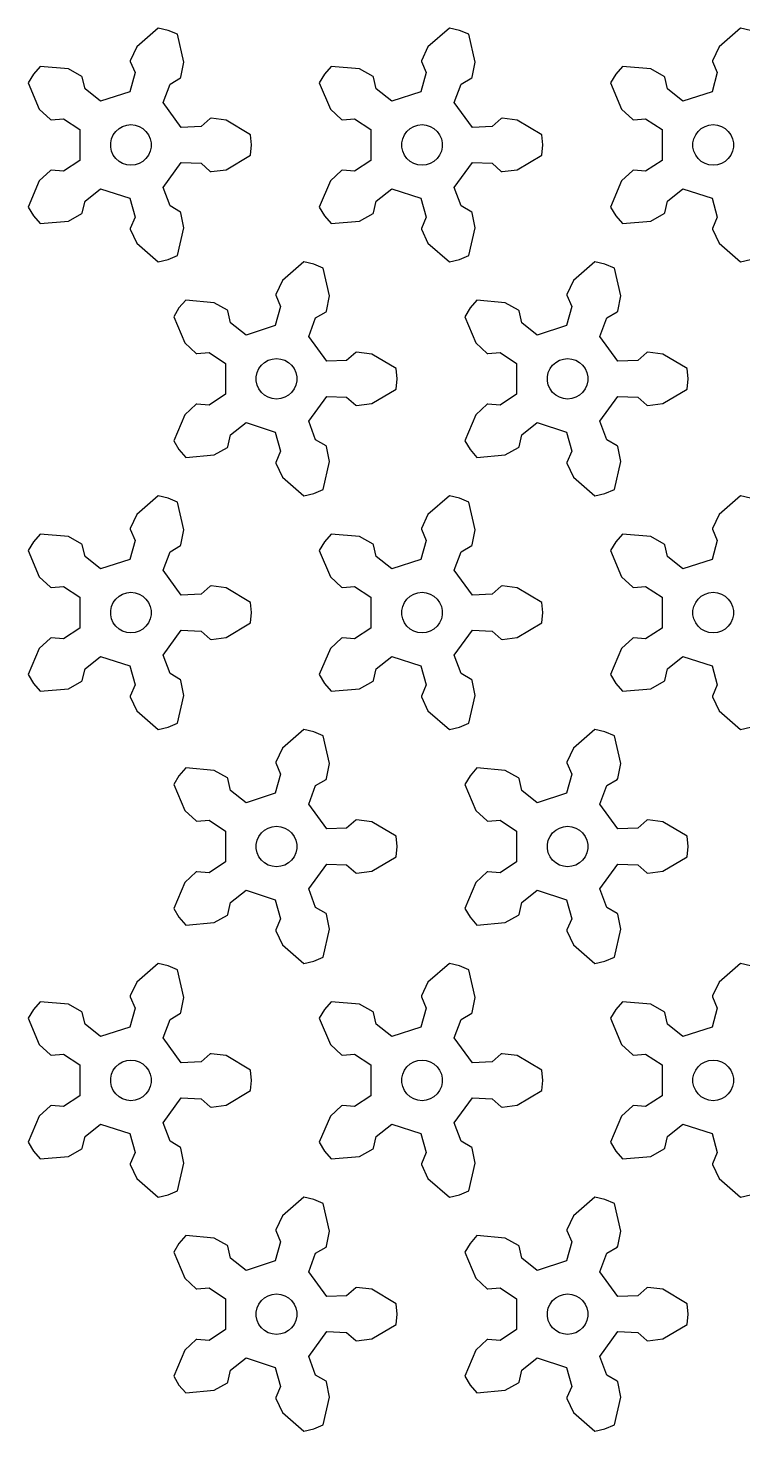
# Model space of a CAD drawing. Extents: x 0 to 210, y 0 to 225.
# Drawn here: x 0 to 52.8, y 121.1 to 224.8 of the extents above; entities that cross this region are included whole.
import ezdxf

# ---------------------------------------------------------------- set-up
doc = ezdxf.new("R2010")
doc.units = 0

msp = doc.modelspace()

# ---------------------------------------------------------------- linework, layer by layer
for p, q in [((9.61, 224.78), (8.03, 223.4)), ((10.35, 224.61), (9.61, 224.78)), ((11.05, 224.32), (10.35, 224.61)), ((11.52, 222.27), (11.05, 224.32)), ((31.13, 224.78), (29.54, 223.4)), ((31.87, 224.61), (31.13, 224.78)), ((32.57, 224.32), (31.87, 224.61)), ((33.03, 222.27), (32.57, 224.32)), ((52.64, 224.78), (51.06, 223.4)), ((53.38, 224.61), (52.64, 224.78)), ((8.03, 223.4), (7.55, 222.37)), ((29.54, 223.4), (29.07, 222.37)), ((51.06, 223.4), (50.58, 222.37)), ((0.89, 221.95), (0.39, 221.38)), ((2.98, 221.76), (0.89, 221.95)), ((7.55, 222.37), (7.55, 222.31)), ((7.55, 222.31), (7.91, 221.49)), ((11.3, 221.15), (11.52, 222.27)), ((22.4, 221.95), (21.9, 221.38)), ((24.5, 221.76), (22.4, 221.95)), ((29.07, 222.37), (29.07, 222.31)), ((29.07, 222.31), (29.42, 221.49)), ((32.82, 221.15), (33.03, 222.27)), ((43.92, 221.95), (43.42, 221.38)), ((46.01, 221.76), (43.92, 221.95)), ((50.58, 222.37), (50.58, 222.31)), ((50.58, 222.31), (50.93, 221.49)), ((0.39, 221.38), (0, 220.72)), ((3.97, 221.21), (2.98, 221.76)), ((4.01, 221.16), (3.97, 221.21)), ((4.21, 220.28), (4.01, 221.16)), ((7.91, 221.49), (7.52, 220.07)), ((10.5, 220.64), (11.27, 221.1)), ((11.27, 221.1), (11.3, 221.15)), ((21.9, 221.38), (21.51, 220.72)), ((25.49, 221.21), (24.5, 221.76)), ((25.52, 221.16), (25.49, 221.21)), ((25.72, 220.28), (25.52, 221.16)), ((29.42, 221.49), (29.03, 220.07)), ((32.01, 220.64), (32.78, 221.1)), ((32.78, 221.1), (32.82, 221.15)), ((43.42, 221.38), (43.03, 220.72)), ((47, 221.21), (46.01, 221.76)), ((47.04, 221.16), (47, 221.21)), ((47.24, 220.28), (47.04, 221.16)), ((50.93, 221.49), (50.54, 220.07)), ((0, 220.72), (0.83, 218.79)), ((5.35, 219.37), (4.21, 220.28)), ((7.52, 220.07), (5.35, 219.37)), ((9.98, 219.27), (10.5, 220.64)), ((21.51, 220.72), (22.34, 218.79)), ((26.87, 219.37), (25.72, 220.28)), ((29.03, 220.07), (26.87, 219.37)), ((31.49, 219.27), (32.01, 220.64)), ((43.03, 220.72), (43.85, 218.79)), ((48.38, 219.37), (47.24, 220.28)), ((50.54, 220.07), (48.38, 219.37)), ((0.83, 218.79), (1.66, 218.02)), ((11.32, 217.43), (9.98, 219.27)), ((22.34, 218.79), (23.17, 218.02)), ((32.83, 217.43), (31.49, 219.27)), ((43.85, 218.79), (44.68, 218.02)), ((1.66, 218.02), (1.71, 218)), ((1.71, 218), (2.61, 218.08)), ((2.61, 218.08), (3.83, 217.28)), ((13.46, 218.09), (12.78, 217.5)), ((13.52, 218.11), (13.46, 218.09)), ((14.64, 217.97), (13.52, 218.11)), ((16.44, 216.89), (14.64, 217.97)), ((23.17, 218.02), (23.23, 218)), ((23.23, 218), (24.12, 218.08)), ((24.12, 218.08), (25.34, 217.28)), ((34.97, 218.09), (34.29, 217.5)), ((35.03, 218.11), (34.97, 218.09)), ((36.15, 217.97), (35.03, 218.11)), ((37.96, 216.89), (36.15, 217.97)), ((44.68, 218.02), (44.74, 218)), ((44.74, 218), (45.63, 218.08)), ((45.63, 218.08), (46.86, 217.28)), ((3.83, 217.28), (3.83, 215)), ((6.17, 216.6), (6.3, 216.89)), ((6.3, 216.89), (6.49, 217.14)), ((6.49, 217.14), (6.72, 217.35)), ((6.72, 217.35), (6.99, 217.51)), ((6.99, 217.51), (7.29, 217.6)), ((7.29, 217.6), (7.6, 217.64)), ((7.6, 217.64), (7.91, 217.6)), ((7.91, 217.6), (8.21, 217.51)), ((8.21, 217.51), (8.48, 217.35)), ((8.48, 217.35), (8.71, 217.14)), ((8.71, 217.14), (8.9, 216.89)), ((8.9, 216.89), (9.03, 216.6)), ((12.78, 217.5), (11.32, 217.43)), ((16.51, 216.14), (16.44, 216.89)), ((25.34, 217.28), (25.34, 215)), ((27.69, 216.6), (27.81, 216.89)), ((27.81, 216.89), (28, 217.14)), ((28, 217.14), (28.23, 217.35)), ((28.23, 217.35), (28.5, 217.51)), ((28.5, 217.51), (28.8, 217.6)), ((28.8, 217.6), (29.11, 217.64)), ((29.11, 217.64), (29.42, 217.6)), ((29.42, 217.6), (29.72, 217.51)), ((29.72, 217.51), (29.99, 217.35)), ((29.99, 217.35), (30.23, 217.14)), ((30.23, 217.14), (30.41, 216.89)), ((30.41, 216.89), (30.54, 216.6)), ((34.29, 217.5), (32.83, 217.43)), ((38.03, 216.14), (37.96, 216.89)), ((46.86, 217.28), (46.86, 215)), ((49.2, 216.6), (49.33, 216.89)), ((49.33, 216.89), (49.51, 217.14)), ((49.51, 217.14), (49.74, 217.35)), ((49.74, 217.35), (50.02, 217.51)), ((50.02, 217.51), (50.31, 217.6)), ((50.31, 217.6), (50.63, 217.64)), ((50.63, 217.64), (50.94, 217.6)), ((50.94, 217.6), (51.24, 217.51)), ((51.24, 217.51), (51.51, 217.35)), ((51.51, 217.35), (51.74, 217.14)), ((51.74, 217.14), (51.92, 216.89)), ((51.92, 216.89), (52.05, 216.6)), ((6.11, 216.29), (6.17, 216.6)), ((6.11, 215.98), (6.11, 216.29)), ((6.17, 215.67), (6.11, 215.98)), ((6.3, 215.39), (6.17, 215.67)), ((9.03, 215.67), (8.9, 215.39)), ((9.03, 216.6), (9.09, 216.29)), ((9.09, 215.98), (9.03, 215.67)), ((9.09, 216.29), (9.09, 215.98)), ((16.44, 215.38), (16.51, 216.14)), ((27.62, 216.29), (27.69, 216.6)), ((27.62, 215.98), (27.62, 216.29)), ((27.69, 215.67), (27.62, 215.98)), ((27.81, 215.39), (27.69, 215.67)), ((30.54, 215.67), (30.41, 215.39)), ((30.54, 216.6), (30.6, 216.29)), ((30.6, 215.98), (30.54, 215.67)), ((30.6, 216.29), (30.6, 215.98)), ((37.96, 215.38), (38.03, 216.14)), ((49.13, 216.29), (49.2, 216.6)), ((49.13, 215.98), (49.13, 216.29)), ((49.2, 215.67), (49.13, 215.98)), ((49.33, 215.39), (49.2, 215.67)), ((52.05, 215.67), (51.92, 215.39)), ((52.05, 216.6), (52.12, 216.29)), ((52.12, 215.98), (52.05, 215.67)), ((52.12, 216.29), (52.12, 215.98)), ((3.83, 215), (2.61, 214.19)), ((6.49, 215.13), (6.3, 215.39)), ((6.72, 214.92), (6.49, 215.13)), ((6.99, 214.77), (6.72, 214.92)), ((7.29, 214.67), (6.99, 214.77)), ((7.6, 214.64), (7.29, 214.67)), ((7.91, 214.67), (7.6, 214.64)), ((8.21, 214.77), (7.91, 214.67)), ((8.48, 214.92), (8.21, 214.77)), ((8.71, 215.13), (8.48, 214.92)), ((8.9, 215.39), (8.71, 215.13)), ((9.98, 213), (11.32, 214.84)), ((11.32, 214.84), (12.78, 214.78)), ((12.78, 214.78), (13.46, 214.18)), ((14.64, 214.3), (16.44, 215.38)), ((25.34, 215), (24.12, 214.19)), ((28, 215.13), (27.81, 215.39)), ((28.23, 214.92), (28, 215.13)), ((28.5, 214.77), (28.23, 214.92)), ((28.8, 214.67), (28.5, 214.77)), ((29.11, 214.64), (28.8, 214.67)), ((29.42, 214.67), (29.11, 214.64)), ((29.72, 214.77), (29.42, 214.67)), ((29.99, 214.92), (29.72, 214.77)), ((30.23, 215.13), (29.99, 214.92)), ((30.41, 215.39), (30.23, 215.13)), ((31.49, 213), (32.83, 214.84)), ((32.83, 214.84), (34.29, 214.78)), ((34.29, 214.78), (34.97, 214.18)), ((36.15, 214.3), (37.96, 215.38)), ((46.86, 215), (45.63, 214.19)), ((49.51, 215.13), (49.33, 215.39)), ((49.74, 214.92), (49.51, 215.13)), ((50.02, 214.77), (49.74, 214.92)), ((50.31, 214.67), (50.02, 214.77)), ((50.63, 214.64), (50.31, 214.67)), ((50.94, 214.67), (50.63, 214.64)), ((51.24, 214.77), (50.94, 214.67)), ((51.51, 214.92), (51.24, 214.77)), ((51.74, 215.13), (51.51, 214.92)), ((51.92, 215.39), (51.74, 215.13)), ((1.66, 214.26), (0.83, 213.48)), ((1.71, 214.27), (1.66, 214.26)), ((2.61, 214.19), (1.71, 214.27)), ((13.46, 214.18), (13.52, 214.17)), ((13.52, 214.17), (14.64, 214.3)), ((23.17, 214.26), (22.34, 213.48)), ((23.23, 214.27), (23.17, 214.26)), ((24.12, 214.19), (23.23, 214.27)), ((34.97, 214.18), (35.03, 214.17)), ((35.03, 214.17), (36.15, 214.3)), ((44.68, 214.26), (43.85, 213.48)), ((44.74, 214.27), (44.68, 214.26)), ((45.63, 214.19), (44.74, 214.27)), ((0.83, 213.48), (0, 211.55)), ((4.21, 211.99), (5.35, 212.9)), ((5.35, 212.9), (7.52, 212.2)), ((10.5, 211.63), (9.98, 213)), ((22.34, 213.48), (21.51, 211.55)), ((25.72, 211.99), (26.87, 212.9)), ((26.87, 212.9), (29.03, 212.2)), ((32.01, 211.63), (31.49, 213)), ((43.85, 213.48), (43.03, 211.55)), ((47.24, 211.99), (48.38, 212.9)), ((48.38, 212.9), (50.54, 212.2)), ((0, 211.55), (0.39, 210.9)), ((4.01, 211.11), (4.21, 211.99)), ((7.52, 212.2), (7.91, 210.79)), ((11.27, 211.17), (10.5, 211.63)), ((21.51, 211.55), (21.9, 210.9)), ((25.52, 211.11), (25.72, 211.99)), ((29.03, 212.2), (29.42, 210.79)), ((32.78, 211.17), (32.01, 211.63)), ((43.03, 211.55), (43.42, 210.9)), ((47.04, 211.11), (47.24, 211.99)), ((50.54, 212.2), (50.93, 210.79)), ((0.39, 210.9), (0.89, 210.33)), ((0.89, 210.33), (2.98, 210.51)), ((2.98, 210.51), (3.97, 211.07)), ((3.97, 211.07), (4.01, 211.11)), ((7.91, 210.79), (7.55, 209.96)), ((11.3, 211.12), (11.27, 211.17)), ((11.52, 210.01), (11.3, 211.12)), ((21.9, 210.9), (22.4, 210.33)), ((22.4, 210.33), (24.5, 210.51)), ((24.5, 210.51), (25.49, 211.07)), ((25.49, 211.07), (25.52, 211.11)), ((29.42, 210.79), (29.07, 209.96)), ((32.82, 211.12), (32.78, 211.17)), ((33.03, 210.01), (32.82, 211.12)), ((43.42, 210.9), (43.92, 210.33)), ((43.92, 210.33), (46.01, 210.51)), ((46.01, 210.51), (47, 211.07)), ((47, 211.07), (47.04, 211.11)), ((50.93, 210.79), (50.58, 209.96)), ((7.55, 209.96), (7.55, 209.9)), ((7.55, 209.9), (8.03, 208.87)), ((11.05, 207.96), (11.52, 210.01)), ((29.07, 209.96), (29.07, 209.9)), ((29.07, 209.9), (29.54, 208.87)), ((32.57, 207.96), (33.03, 210.01)), ((50.58, 209.96), (50.58, 209.9)), ((50.58, 209.9), (51.06, 208.87)), ((8.03, 208.87), (9.61, 207.49)), ((29.54, 208.87), (31.13, 207.49)), ((51.06, 208.87), (52.64, 207.49)), ((9.61, 207.49), (10.35, 207.66)), ((10.35, 207.66), (11.05, 207.96)), ((20.37, 207.49), (18.79, 206.11)), ((21.11, 207.32), (20.37, 207.49)), ((21.81, 207.02), (21.11, 207.32)), ((31.13, 207.49), (31.87, 207.66)), ((31.87, 207.66), (32.57, 207.96)), ((41.88, 207.49), (40.3, 206.11)), ((42.62, 207.32), (41.88, 207.49)), ((43.32, 207.02), (42.62, 207.32)), ((52.64, 207.49), (53.38, 207.66)), ((22.28, 204.98), (21.81, 207.02)), ((43.79, 204.98), (43.32, 207.02)), ((18.79, 206.11), (18.31, 205.08)), ((40.3, 206.11), (39.82, 205.08)), ((11.65, 204.66), (11.15, 204.09)), ((13.74, 204.47), (11.65, 204.66)), ((14.73, 203.92), (13.74, 204.47)), ((18.31, 205.08), (18.31, 205.02)), ((18.31, 205.02), (18.66, 204.19)), ((22.06, 203.86), (22.28, 204.98)), ((33.16, 204.66), (32.66, 204.09)), ((35.25, 204.47), (33.16, 204.66)), ((36.24, 203.92), (35.25, 204.47)), ((39.82, 205.08), (39.82, 205.02)), ((39.82, 205.02), (40.17, 204.19)), ((43.57, 203.86), (43.79, 204.98)), ((11.15, 204.09), (10.76, 203.43)), ((10.76, 203.43), (11.58, 201.5)), ((14.77, 203.87), (14.73, 203.92)), ((14.97, 202.99), (14.77, 203.87)), ((18.66, 204.19), (18.27, 202.78)), ((20.74, 201.98), (21.25, 203.35)), ((21.25, 203.35), (22.02, 203.81)), ((22.02, 203.81), (22.06, 203.86)), ((32.66, 204.09), (32.27, 203.43)), ((32.27, 203.43), (33.09, 201.5)), ((36.28, 203.87), (36.24, 203.92)), ((36.48, 202.99), (36.28, 203.87)), ((40.17, 204.19), (39.79, 202.78)), ((42.25, 201.98), (42.77, 203.35)), ((42.77, 203.35), (43.54, 203.81)), ((43.54, 203.81), (43.57, 203.86)), ((16.11, 202.08), (14.97, 202.99)), ((18.27, 202.78), (16.11, 202.08)), ((37.62, 202.08), (36.48, 202.99)), ((39.79, 202.78), (37.62, 202.08)), ((11.58, 201.5), (12.41, 200.73)), ((22.08, 200.14), (20.74, 201.98)), ((33.09, 201.5), (33.92, 200.73)), ((43.59, 200.14), (42.25, 201.98)), ((12.41, 200.73), (12.47, 200.71)), ((12.47, 200.71), (13.37, 200.79)), ((13.37, 200.79), (14.59, 199.99)), ((17.47, 200.06), (17.75, 200.22)), ((17.75, 200.22), (18.04, 200.31)), ((18.04, 200.31), (18.36, 200.35)), ((18.36, 200.35), (18.67, 200.31)), ((18.67, 200.31), (18.97, 200.22)), ((18.97, 200.22), (19.24, 200.06)), ((23.54, 200.21), (22.08, 200.14)), ((24.21, 200.8), (23.54, 200.21)), ((24.27, 200.82), (24.21, 200.8)), ((25.4, 200.68), (24.27, 200.82)), ((27.2, 199.6), (25.4, 200.68)), ((33.92, 200.73), (33.98, 200.71)), ((33.98, 200.71), (34.88, 200.79)), ((34.88, 200.79), (36.1, 199.99)), ((38.99, 200.06), (39.26, 200.22)), ((39.26, 200.22), (39.56, 200.31)), ((39.56, 200.31), (39.87, 200.35)), ((39.87, 200.35), (40.18, 200.31)), ((40.18, 200.31), (40.48, 200.22)), ((40.48, 200.22), (40.75, 200.06)), ((45.05, 200.21), (43.59, 200.14)), ((45.73, 200.8), (45.05, 200.21)), ((45.79, 200.82), (45.73, 200.8)), ((46.91, 200.68), (45.79, 200.82)), ((48.71, 199.6), (46.91, 200.68)), ((14.59, 199.99), (14.59, 197.71)), ((16.86, 199), (16.93, 199.31)), ((16.93, 199.31), (17.06, 199.6)), ((17.06, 199.6), (17.24, 199.85)), ((17.24, 199.85), (17.47, 200.06)), ((19.24, 200.06), (19.47, 199.85)), ((19.47, 199.85), (19.66, 199.6)), ((19.66, 199.6), (19.78, 199.31)), ((19.78, 199.31), (19.85, 199)), ((27.27, 198.85), (27.2, 199.6)), ((36.1, 199.99), (36.1, 197.71)), ((38.38, 199), (38.44, 199.31)), ((38.44, 199.31), (38.57, 199.6)), ((38.57, 199.6), (38.75, 199.85)), ((38.75, 199.85), (38.99, 200.06)), ((40.75, 200.06), (40.98, 199.85)), ((40.98, 199.85), (41.17, 199.6)), ((41.17, 199.6), (41.3, 199.31)), ((41.3, 199.31), (41.36, 199)), ((48.78, 198.85), (48.71, 199.6)), ((16.86, 198.69), (16.86, 199)), ((16.93, 198.38), (16.86, 198.69)), ((17.06, 198.1), (16.93, 198.38)), ((17.24, 197.84), (17.06, 198.1)), ((19.66, 198.1), (19.47, 197.84)), ((19.78, 198.38), (19.66, 198.1)), ((19.85, 198.69), (19.78, 198.38)), ((19.85, 199), (19.85, 198.69)), ((25.4, 197.01), (27.2, 198.09)), ((27.2, 198.09), (27.27, 198.85)), ((38.38, 198.69), (38.38, 199)), ((38.44, 198.38), (38.38, 198.69)), ((38.57, 198.1), (38.44, 198.38)), ((38.75, 197.84), (38.57, 198.1)), ((41.17, 198.1), (40.98, 197.84)), ((41.3, 198.38), (41.17, 198.1)), ((41.36, 198.69), (41.3, 198.38)), ((41.36, 199), (41.36, 198.69)), ((46.91, 197.01), (48.71, 198.09)), ((48.71, 198.09), (48.78, 198.85)), ((12.41, 196.96), (11.58, 196.19)), ((12.47, 196.98), (12.41, 196.96)), ((13.37, 196.9), (12.47, 196.98)), ((14.59, 197.71), (13.37, 196.9)), ((17.47, 197.63), (17.24, 197.84)), ((17.75, 197.48), (17.47, 197.63)), ((18.04, 197.38), (17.75, 197.48)), ((18.36, 197.35), (18.04, 197.38)), ((18.67, 197.38), (18.36, 197.35)), ((18.97, 197.48), (18.67, 197.38)), ((19.24, 197.63), (18.97, 197.48)), ((19.47, 197.84), (19.24, 197.63)), ((20.74, 195.71), (22.08, 197.55)), ((22.08, 197.55), (23.54, 197.48)), ((23.54, 197.48), (24.21, 196.89)), ((24.27, 196.88), (25.4, 197.01)), ((33.92, 196.96), (33.09, 196.19)), ((33.98, 196.98), (33.92, 196.96)), ((34.88, 196.9), (33.98, 196.98)), ((36.1, 197.71), (34.88, 196.9)), ((38.99, 197.63), (38.75, 197.84)), ((39.26, 197.48), (38.99, 197.63)), ((39.56, 197.38), (39.26, 197.48)), ((39.87, 197.35), (39.56, 197.38)), ((40.18, 197.38), (39.87, 197.35)), ((40.48, 197.48), (40.18, 197.38)), ((40.75, 197.63), (40.48, 197.48)), ((40.98, 197.84), (40.75, 197.63)), ((42.25, 195.71), (43.59, 197.55)), ((43.59, 197.55), (45.05, 197.48)), ((45.05, 197.48), (45.73, 196.89)), ((45.79, 196.88), (46.91, 197.01)), ((11.58, 196.19), (10.76, 194.26)), ((24.21, 196.89), (24.27, 196.88)), ((33.09, 196.19), (32.27, 194.26)), ((45.73, 196.89), (45.79, 196.88)), ((14.97, 194.7), (16.11, 195.61)), ((16.11, 195.61), (18.27, 194.91)), ((18.27, 194.91), (18.66, 193.5)), ((21.25, 194.34), (20.74, 195.71)), ((36.48, 194.7), (37.62, 195.61)), ((37.62, 195.61), (39.79, 194.91)), ((39.79, 194.91), (40.17, 193.5)), ((42.77, 194.34), (42.25, 195.71)), ((10.76, 194.26), (11.15, 193.61)), ((14.77, 193.82), (14.97, 194.7)), ((22.02, 193.88), (21.25, 194.34)), ((22.06, 193.83), (22.02, 193.88)), ((32.27, 194.26), (32.66, 193.61)), ((36.28, 193.82), (36.48, 194.7)), ((43.54, 193.88), (42.77, 194.34)), ((43.57, 193.83), (43.54, 193.88)), ((11.15, 193.61), (11.65, 193.04)), ((11.65, 193.04), (13.74, 193.22)), ((13.74, 193.22), (14.73, 193.77)), ((14.73, 193.77), (14.77, 193.82)), ((18.66, 193.5), (18.31, 192.67)), ((22.28, 192.72), (22.06, 193.83)), ((32.66, 193.61), (33.16, 193.04)), ((33.16, 193.04), (35.25, 193.22)), ((35.25, 193.22), (36.24, 193.77)), ((36.24, 193.77), (36.28, 193.82)), ((40.17, 193.5), (39.82, 192.67)), ((43.79, 192.72), (43.57, 193.83)), ((18.31, 192.67), (18.31, 192.61)), ((18.31, 192.61), (18.79, 191.58)), ((21.81, 190.67), (22.28, 192.72)), ((39.82, 192.67), (39.82, 192.61)), ((39.82, 192.61), (40.3, 191.58)), ((43.32, 190.67), (43.79, 192.72)), ((18.79, 191.58), (20.37, 190.2)), ((40.3, 191.58), (41.88, 190.2)), ((9.61, 190.2), (8.03, 188.82)), ((10.35, 190.03), (9.61, 190.2)), ((11.05, 189.73), (10.35, 190.03)), ((11.52, 187.68), (11.05, 189.73)), ((20.37, 190.2), (21.11, 190.37)), ((21.11, 190.37), (21.81, 190.67)), ((31.13, 190.2), (29.54, 188.82)), ((31.87, 190.03), (31.13, 190.2)), ((32.57, 189.73), (31.87, 190.03)), ((33.03, 187.68), (32.57, 189.73)), ((41.88, 190.2), (42.62, 190.37)), ((42.62, 190.37), (43.32, 190.67)), ((52.64, 190.2), (51.06, 188.82)), ((53.38, 190.03), (52.64, 190.2)), ((8.03, 188.82), (7.55, 187.79)), ((29.54, 188.82), (29.07, 187.79)), ((51.06, 188.82), (50.58, 187.79)), ((7.55, 187.79), (7.55, 187.73)), ((7.55, 187.73), (7.91, 186.9)), ((11.3, 186.57), (11.52, 187.68)), ((29.07, 187.79), (29.07, 187.73)), ((29.07, 187.73), (29.42, 186.9)), ((32.82, 186.57), (33.03, 187.68)), ((50.58, 187.79), (50.58, 187.73)), ((50.58, 187.73), (50.93, 186.9)), ((0.39, 186.79), (0, 186.14)), ((0.89, 187.37), (0.39, 186.79)), ((2.98, 187.18), (0.89, 187.37)), ((3.97, 186.63), (2.98, 187.18)), ((4.01, 186.58), (3.97, 186.63)), ((7.91, 186.9), (7.52, 185.49)), ((21.9, 186.79), (21.51, 186.14)), ((22.4, 187.37), (21.9, 186.79)), ((24.5, 187.18), (22.4, 187.37)), ((25.49, 186.63), (24.5, 187.18)), ((25.52, 186.58), (25.49, 186.63)), ((29.42, 186.9), (29.03, 185.49)), ((43.42, 186.79), (43.03, 186.14)), ((43.92, 187.37), (43.42, 186.79)), ((46.01, 187.18), (43.92, 187.37)), ((47, 186.63), (46.01, 187.18)), ((47.04, 186.58), (47, 186.63)), ((50.93, 186.9), (50.54, 185.49)), ((0, 186.14), (0.83, 184.21)), ((4.21, 185.7), (4.01, 186.58)), ((5.35, 184.79), (4.21, 185.7)), ((9.98, 184.69), (10.5, 186.06)), ((10.5, 186.06), (11.27, 186.52)), ((11.27, 186.52), (11.3, 186.57)), ((21.51, 186.14), (22.34, 184.21)), ((25.72, 185.7), (25.52, 186.58)), ((26.87, 184.79), (25.72, 185.7)), ((31.49, 184.69), (32.01, 186.06)), ((32.01, 186.06), (32.78, 186.52)), ((32.78, 186.52), (32.82, 186.57)), ((43.03, 186.14), (43.85, 184.21)), ((47.24, 185.7), (47.04, 186.58)), ((48.38, 184.79), (47.24, 185.7)), ((7.52, 185.49), (5.35, 184.79)), ((11.32, 182.85), (9.98, 184.69)), ((29.03, 185.49), (26.87, 184.79)), ((32.83, 182.85), (31.49, 184.69)), ((50.54, 185.49), (48.38, 184.79)), ((0.83, 184.21), (1.66, 183.44)), ((1.71, 183.42), (2.61, 183.5)), ((2.61, 183.5), (3.83, 182.69)), ((13.46, 183.51), (12.78, 182.92)), ((13.52, 183.53), (13.46, 183.51)), ((14.64, 183.39), (13.52, 183.53)), ((22.34, 184.21), (23.17, 183.44)), ((23.23, 183.42), (24.12, 183.5)), ((24.12, 183.5), (25.34, 182.69)), ((34.97, 183.51), (34.29, 182.92)), ((35.03, 183.53), (34.97, 183.51)), ((36.15, 183.39), (35.03, 183.53)), ((43.85, 184.21), (44.68, 183.44)), ((44.74, 183.42), (45.63, 183.5)), ((45.63, 183.5), (46.86, 182.69)), ((1.66, 183.44), (1.71, 183.42)), ((3.83, 182.69), (3.83, 180.42)), ((6.3, 182.31), (6.49, 182.56)), ((6.49, 182.56), (6.72, 182.77)), ((6.72, 182.77), (6.99, 182.93)), ((6.99, 182.93), (7.29, 183.02)), ((7.29, 183.02), (7.6, 183.06)), ((7.6, 183.06), (7.91, 183.02)), ((7.91, 183.02), (8.21, 182.93)), ((8.21, 182.93), (8.48, 182.77)), ((8.48, 182.77), (8.71, 182.56)), ((8.71, 182.56), (8.9, 182.31)), ((12.78, 182.92), (11.32, 182.85)), ((16.44, 182.31), (14.64, 183.39)), ((23.17, 183.44), (23.23, 183.42)), ((25.34, 182.69), (25.34, 180.42)), ((27.81, 182.31), (28, 182.56)), ((28, 182.56), (28.23, 182.77)), ((28.23, 182.77), (28.5, 182.93)), ((28.5, 182.93), (28.8, 183.02)), ((28.8, 183.02), (29.11, 183.06)), ((29.11, 183.06), (29.42, 183.02)), ((29.42, 183.02), (29.72, 182.93)), ((29.72, 182.93), (29.99, 182.77)), ((29.99, 182.77), (30.23, 182.56)), ((30.23, 182.56), (30.41, 182.31)), ((34.29, 182.92), (32.83, 182.85)), ((37.96, 182.31), (36.15, 183.39)), ((44.68, 183.44), (44.74, 183.42)), ((46.86, 182.69), (46.86, 180.42)), ((49.33, 182.31), (49.51, 182.56)), ((49.51, 182.56), (49.74, 182.77)), ((49.74, 182.77), (50.02, 182.93)), ((50.02, 182.93), (50.31, 183.02)), ((50.31, 183.02), (50.63, 183.06)), ((50.63, 183.06), (50.94, 183.02)), ((50.94, 183.02), (51.24, 182.93)), ((51.24, 182.93), (51.51, 182.77)), ((51.51, 182.77), (51.74, 182.56)), ((51.74, 182.56), (51.92, 182.31)), ((6.11, 181.71), (6.17, 182.02)), ((6.11, 181.4), (6.11, 181.71)), ((6.17, 182.02), (6.3, 182.31)), ((8.9, 182.31), (9.03, 182.02)), ((9.03, 182.02), (9.09, 181.71)), ((9.09, 181.71), (9.09, 181.4)), ((16.51, 181.56), (16.44, 182.31)), ((16.44, 180.8), (16.51, 181.56)), ((27.62, 181.71), (27.69, 182.02)), ((27.62, 181.4), (27.62, 181.71)), ((27.69, 182.02), (27.81, 182.31)), ((30.41, 182.31), (30.54, 182.02)), ((30.54, 182.02), (30.6, 181.71)), ((30.6, 181.71), (30.6, 181.4)), ((38.03, 181.56), (37.96, 182.31)), ((37.96, 180.8), (38.03, 181.56)), ((49.13, 181.71), (49.2, 182.02)), ((49.13, 181.4), (49.13, 181.71)), ((49.2, 182.02), (49.33, 182.31)), ((51.92, 182.31), (52.05, 182.02)), ((52.05, 182.02), (52.12, 181.71)), ((52.12, 181.71), (52.12, 181.4)), ((3.83, 180.42), (2.61, 179.61)), ((6.17, 181.09), (6.11, 181.4)), ((6.3, 180.81), (6.17, 181.09)), ((6.49, 180.55), (6.3, 180.81)), ((6.72, 180.34), (6.49, 180.55)), ((8.71, 180.55), (8.48, 180.34)), ((8.9, 180.81), (8.71, 180.55)), ((9.03, 181.09), (8.9, 180.81)), ((9.09, 181.4), (9.03, 181.09)), ((14.64, 179.72), (16.44, 180.8)), ((25.34, 180.42), (24.12, 179.61)), ((27.69, 181.09), (27.62, 181.4)), ((27.81, 180.81), (27.69, 181.09)), ((28, 180.55), (27.81, 180.81)), ((28.23, 180.34), (28, 180.55)), ((30.23, 180.55), (29.99, 180.34)), ((30.41, 180.81), (30.23, 180.55)), ((30.54, 181.09), (30.41, 180.81)), ((30.6, 181.4), (30.54, 181.09)), ((36.15, 179.72), (37.96, 180.8)), ((46.86, 180.42), (45.63, 179.61)), ((49.2, 181.09), (49.13, 181.4)), ((49.33, 180.81), (49.2, 181.09)), ((49.51, 180.55), (49.33, 180.81)), ((49.74, 180.34), (49.51, 180.55)), ((51.74, 180.55), (51.51, 180.34)), ((51.92, 180.81), (51.74, 180.55)), ((52.05, 181.09), (51.92, 180.81)), ((52.12, 181.4), (52.05, 181.09)), ((1.66, 179.67), (0.83, 178.9)), ((1.71, 179.69), (1.66, 179.67)), ((2.61, 179.61), (1.71, 179.69)), ((6.99, 180.19), (6.72, 180.34)), ((7.29, 180.09), (6.99, 180.19)), ((7.6, 180.06), (7.29, 180.09)), ((7.91, 180.09), (7.6, 180.06)), ((8.21, 180.19), (7.91, 180.09)), ((8.48, 180.34), (8.21, 180.19)), ((9.98, 178.42), (11.32, 180.26)), ((11.32, 180.26), (12.78, 180.19)), ((12.78, 180.19), (13.46, 179.6)), ((13.46, 179.6), (13.52, 179.58)), ((13.52, 179.58), (14.64, 179.72)), ((23.17, 179.67), (22.34, 178.9)), ((23.23, 179.69), (23.17, 179.67)), ((24.12, 179.61), (23.23, 179.69)), ((28.5, 180.19), (28.23, 180.34)), ((28.8, 180.09), (28.5, 180.19)), ((29.11, 180.06), (28.8, 180.09)), ((29.42, 180.09), (29.11, 180.06)), ((29.72, 180.19), (29.42, 180.09)), ((29.99, 180.34), (29.72, 180.19)), ((31.49, 178.42), (32.83, 180.26)), ((32.83, 180.26), (34.29, 180.19)), ((34.29, 180.19), (34.97, 179.6)), ((34.97, 179.6), (35.03, 179.58)), ((35.03, 179.58), (36.15, 179.72)), ((44.68, 179.67), (43.85, 178.9)), ((44.74, 179.69), (44.68, 179.67)), ((45.63, 179.61), (44.74, 179.69)), ((50.02, 180.19), (49.74, 180.34)), ((50.31, 180.09), (50.02, 180.19)), ((50.63, 180.06), (50.31, 180.09)), ((50.94, 180.09), (50.63, 180.06)), ((51.24, 180.19), (50.94, 180.09)), ((51.51, 180.34), (51.24, 180.19)), ((0.83, 178.9), (0, 176.97)), ((4.21, 177.41), (5.35, 178.32)), ((5.35, 178.32), (7.52, 177.62)), ((10.5, 177.05), (9.98, 178.42)), ((22.34, 178.9), (21.51, 176.97)), ((25.72, 177.41), (26.87, 178.32)), ((26.87, 178.32), (29.03, 177.62)), ((32.01, 177.05), (31.49, 178.42)), ((43.85, 178.9), (43.03, 176.97)), ((47.24, 177.41), (48.38, 178.32)), ((48.38, 178.32), (50.54, 177.62)), ((4.01, 176.53), (4.21, 177.41)), ((7.52, 177.62), (7.91, 176.21)), ((25.52, 176.53), (25.72, 177.41)), ((29.03, 177.62), (29.42, 176.21)), ((47.04, 176.53), (47.24, 177.41)), ((50.54, 177.62), (50.93, 176.21)), ((0, 176.97), (0.39, 176.32)), ((0.39, 176.32), (0.89, 175.74)), ((2.98, 175.93), (3.97, 176.48)), ((3.97, 176.48), (4.01, 176.53)), ((11.27, 176.59), (10.5, 177.05)), ((11.3, 176.54), (11.27, 176.59)), ((11.52, 175.43), (11.3, 176.54)), ((21.51, 176.97), (21.9, 176.32)), ((21.9, 176.32), (22.4, 175.74)), ((24.5, 175.93), (25.49, 176.48)), ((25.49, 176.48), (25.52, 176.53)), ((32.78, 176.59), (32.01, 177.05)), ((32.82, 176.54), (32.78, 176.59)), ((33.03, 175.43), (32.82, 176.54)), ((43.03, 176.97), (43.42, 176.32)), ((43.42, 176.32), (43.92, 175.74)), ((46.01, 175.93), (47, 176.48)), ((47, 176.48), (47.04, 176.53)), ((0.89, 175.74), (2.98, 175.93)), ((7.91, 176.21), (7.55, 175.38)), ((7.55, 175.38), (7.55, 175.32)), ((7.55, 175.32), (8.03, 174.29)), ((11.05, 173.38), (11.52, 175.43)), ((22.4, 175.74), (24.5, 175.93)), ((29.42, 176.21), (29.07, 175.38)), ((29.07, 175.38), (29.07, 175.32)), ((29.07, 175.32), (29.54, 174.29)), ((32.57, 173.38), (33.03, 175.43)), ((43.92, 175.74), (46.01, 175.93)), ((50.93, 176.21), (50.58, 175.38)), ((50.58, 175.38), (50.58, 175.32)), ((50.58, 175.32), (51.06, 174.29)), ((8.03, 174.29), (9.61, 172.91)), ((29.54, 174.29), (31.13, 172.91)), ((51.06, 174.29), (52.64, 172.91)), ((10.35, 173.08), (11.05, 173.38)), ((31.87, 173.08), (32.57, 173.38)), ((9.61, 172.91), (10.35, 173.08)), ((20.37, 172.91), (18.79, 171.53)), ((21.11, 172.74), (20.37, 172.91)), ((21.81, 172.44), (21.11, 172.74)), ((22.28, 170.39), (21.81, 172.44)), ((31.13, 172.91), (31.87, 173.08)), ((41.88, 172.91), (40.3, 171.53)), ((42.62, 172.74), (41.88, 172.91)), ((43.32, 172.44), (42.62, 172.74)), ((43.79, 170.39), (43.32, 172.44)), ((52.64, 172.91), (53.38, 173.08)), ((18.79, 171.53), (18.31, 170.5)), ((40.3, 171.53), (39.82, 170.5)), ((11.65, 170.08), (11.15, 169.5)), ((13.74, 169.89), (11.65, 170.08)), ((18.31, 170.5), (18.31, 170.44)), ((18.31, 170.44), (18.66, 169.61)), ((22.06, 169.28), (22.28, 170.39)), ((33.16, 170.08), (32.66, 169.5)), ((35.25, 169.89), (33.16, 170.08)), ((39.82, 170.5), (39.82, 170.44)), ((39.82, 170.44), (40.17, 169.61)), ((43.57, 169.28), (43.79, 170.39)), ((11.15, 169.5), (10.76, 168.85)), ((14.73, 169.34), (13.74, 169.89)), ((14.77, 169.29), (14.73, 169.34)), ((14.97, 168.41), (14.77, 169.29)), ((18.66, 169.61), (18.27, 168.2)), ((21.25, 168.77), (22.02, 169.23)), ((22.02, 169.23), (22.06, 169.28)), ((32.66, 169.5), (32.27, 168.85)), ((36.24, 169.34), (35.25, 169.89)), ((36.28, 169.29), (36.24, 169.34)), ((36.48, 168.41), (36.28, 169.29)), ((40.17, 169.61), (39.79, 168.2)), ((42.77, 168.77), (43.54, 169.23)), ((43.54, 169.23), (43.57, 169.28)), ((10.76, 168.85), (11.58, 166.92)), ((16.11, 167.5), (14.97, 168.41)), ((18.27, 168.2), (16.11, 167.5)), ((20.74, 167.4), (21.25, 168.77)), ((32.27, 168.85), (33.09, 166.92)), ((37.62, 167.5), (36.48, 168.41)), ((39.79, 168.2), (37.62, 167.5)), ((42.25, 167.4), (42.77, 168.77)), ((11.58, 166.92), (12.41, 166.15)), ((22.08, 165.56), (20.74, 167.4)), ((33.09, 166.92), (33.92, 166.15)), ((43.59, 165.56), (42.25, 167.4)), ((12.41, 166.15), (12.47, 166.13)), ((12.47, 166.13), (13.37, 166.21)), ((13.37, 166.21), (14.59, 165.4)), ((24.21, 166.22), (23.54, 165.63)), ((24.27, 166.24), (24.21, 166.22)), ((25.4, 166.1), (24.27, 166.24)), ((27.2, 165.02), (25.4, 166.1)), ((33.92, 166.15), (33.98, 166.13)), ((33.98, 166.13), (34.88, 166.21)), ((34.88, 166.21), (36.1, 165.4)), ((45.73, 166.22), (45.05, 165.63)), ((45.79, 166.24), (45.73, 166.22)), ((46.91, 166.1), (45.79, 166.24)), ((48.71, 165.02), (46.91, 166.1)), ((14.59, 165.4), (14.59, 163.13)), ((16.93, 164.73), (17.06, 165.01)), ((17.06, 165.01), (17.24, 165.27)), ((17.24, 165.27), (17.47, 165.48)), ((17.47, 165.48), (17.75, 165.63)), ((17.75, 165.63), (18.04, 165.73)), ((18.04, 165.73), (18.36, 165.76)), ((18.36, 165.76), (18.67, 165.73)), ((18.67, 165.73), (18.97, 165.63)), ((18.97, 165.63), (19.24, 165.48)), ((19.24, 165.48), (19.47, 165.27)), ((19.47, 165.27), (19.66, 165.01)), ((19.66, 165.01), (19.78, 164.73)), ((23.54, 165.63), (22.08, 165.56)), ((27.27, 164.26), (27.2, 165.02)), ((36.1, 165.4), (36.1, 163.13)), ((38.44, 164.73), (38.57, 165.01)), ((38.57, 165.01), (38.75, 165.27)), ((38.75, 165.27), (38.99, 165.48)), ((38.99, 165.48), (39.26, 165.63)), ((39.26, 165.63), (39.56, 165.73)), ((39.56, 165.73), (39.87, 165.76)), ((39.87, 165.76), (40.18, 165.73)), ((40.18, 165.73), (40.48, 165.63)), ((40.48, 165.63), (40.75, 165.48)), ((40.75, 165.48), (40.98, 165.27)), ((40.98, 165.27), (41.17, 165.01)), ((41.17, 165.01), (41.3, 164.73)), ((45.05, 165.63), (43.59, 165.56)), ((48.78, 164.26), (48.71, 165.02)), ((16.86, 164.42), (16.93, 164.73)), ((16.86, 164.11), (16.86, 164.42)), ((16.93, 163.8), (16.86, 164.11)), ((17.06, 163.51), (16.93, 163.8)), ((19.78, 163.8), (19.66, 163.51)), ((19.78, 164.73), (19.85, 164.42)), ((19.85, 164.11), (19.78, 163.8)), ((19.85, 164.42), (19.85, 164.11)), ((27.2, 163.51), (27.27, 164.26)), ((38.38, 164.42), (38.44, 164.73)), ((38.38, 164.11), (38.38, 164.42)), ((38.44, 163.8), (38.38, 164.11)), ((38.57, 163.51), (38.44, 163.8)), ((41.3, 163.8), (41.17, 163.51)), ((41.3, 164.73), (41.36, 164.42)), ((41.36, 164.11), (41.3, 163.8)), ((41.36, 164.42), (41.36, 164.11)), ((48.71, 163.51), (48.78, 164.26)), ((14.59, 163.13), (13.37, 162.32)), ((17.24, 163.26), (17.06, 163.51)), ((17.47, 163.05), (17.24, 163.26)), ((17.75, 162.89), (17.47, 163.05)), ((18.04, 162.8), (17.75, 162.89)), ((18.36, 162.76), (18.04, 162.8)), ((18.67, 162.8), (18.36, 162.76)), ((18.97, 162.89), (18.67, 162.8)), ((19.24, 163.05), (18.97, 162.89)), ((19.47, 163.26), (19.24, 163.05)), ((19.66, 163.51), (19.47, 163.26)), ((20.74, 161.13), (22.08, 162.97)), ((22.08, 162.97), (23.54, 162.9)), ((23.54, 162.9), (24.21, 162.31)), ((25.4, 162.43), (27.2, 163.51)), ((36.1, 163.13), (34.88, 162.32)), ((38.75, 163.26), (38.57, 163.51)), ((38.99, 163.05), (38.75, 163.26)), ((39.26, 162.89), (38.99, 163.05)), ((39.56, 162.8), (39.26, 162.89)), ((39.87, 162.76), (39.56, 162.8)), ((40.18, 162.8), (39.87, 162.76)), ((40.48, 162.89), (40.18, 162.8)), ((40.75, 163.05), (40.48, 162.89)), ((40.98, 163.26), (40.75, 163.05)), ((41.17, 163.51), (40.98, 163.26)), ((42.25, 161.13), (43.59, 162.97)), ((43.59, 162.97), (45.05, 162.9)), ((45.05, 162.9), (45.73, 162.31)), ((46.91, 162.43), (48.71, 163.51)), ((12.41, 162.38), (11.58, 161.61)), ((12.47, 162.4), (12.41, 162.38)), ((13.37, 162.32), (12.47, 162.4)), ((24.21, 162.31), (24.27, 162.29)), ((24.27, 162.29), (25.4, 162.43)), ((33.92, 162.38), (33.09, 161.61)), ((33.98, 162.4), (33.92, 162.38)), ((34.88, 162.32), (33.98, 162.4)), ((45.73, 162.31), (45.79, 162.29)), ((45.79, 162.29), (46.91, 162.43)), ((11.58, 161.61), (10.76, 159.68)), ((14.97, 160.12), (16.11, 161.03)), ((16.11, 161.03), (18.27, 160.33)), ((21.25, 159.76), (20.74, 161.13)), ((33.09, 161.61), (32.27, 159.68)), ((36.48, 160.12), (37.62, 161.03)), ((37.62, 161.03), (39.79, 160.33)), ((42.77, 159.76), (42.25, 161.13)), ((10.76, 159.68), (11.15, 159.03)), ((14.77, 159.24), (14.97, 160.12)), ((18.27, 160.33), (18.66, 158.92)), ((22.02, 159.3), (21.25, 159.76)), ((32.27, 159.68), (32.66, 159.03)), ((36.28, 159.24), (36.48, 160.12)), ((39.79, 160.33), (40.17, 158.92)), ((43.54, 159.3), (42.77, 159.76)), ((11.15, 159.03), (11.65, 158.45)), ((11.65, 158.45), (13.74, 158.64)), ((13.74, 158.64), (14.73, 159.19)), ((14.73, 159.19), (14.77, 159.24)), ((18.66, 158.92), (18.31, 158.09)), ((22.06, 159.25), (22.02, 159.3)), ((22.28, 158.14), (22.06, 159.25)), ((32.66, 159.03), (33.16, 158.45)), ((33.16, 158.45), (35.25, 158.64)), ((35.25, 158.64), (36.24, 159.19)), ((36.24, 159.19), (36.28, 159.24)), ((40.17, 158.92), (39.82, 158.09)), ((43.57, 159.25), (43.54, 159.3)), ((43.79, 158.14), (43.57, 159.25)), ((18.31, 158.09), (18.31, 158.03)), ((18.31, 158.03), (18.79, 157)), ((21.81, 156.09), (22.28, 158.14)), ((39.82, 158.09), (39.82, 158.03)), ((39.82, 158.03), (40.3, 157)), ((43.32, 156.09), (43.79, 158.14)), ((18.79, 157), (20.37, 155.62)), ((40.3, 157), (41.88, 155.62)), ((9.61, 155.62), (8.03, 154.24)), ((10.35, 155.45), (9.61, 155.62)), ((20.37, 155.62), (21.11, 155.79)), ((21.11, 155.79), (21.81, 156.09)), ((31.13, 155.62), (29.54, 154.24)), ((31.87, 155.45), (31.13, 155.62)), ((41.88, 155.62), (42.62, 155.79)), ((42.62, 155.79), (43.32, 156.09)), ((52.64, 155.62), (51.06, 154.24)), ((53.38, 155.45), (52.64, 155.62)), ((11.05, 155.15), (10.35, 155.45)), ((11.52, 153.1), (11.05, 155.15)), ((32.57, 155.15), (31.87, 155.45)), ((33.03, 153.1), (32.57, 155.15)), ((8.03, 154.24), (7.55, 153.21)), ((29.54, 154.24), (29.07, 153.21)), ((51.06, 154.24), (50.58, 153.21)), ((0.89, 152.78), (0.39, 152.21)), ((2.98, 152.6), (0.89, 152.78)), ((3.97, 152.05), (2.98, 152.6)), ((7.55, 153.21), (7.55, 153.15)), ((7.55, 153.15), (7.91, 152.32)), ((11.3, 151.99), (11.52, 153.1)), ((22.4, 152.78), (21.9, 152.21)), ((24.5, 152.6), (22.4, 152.78)), ((25.49, 152.05), (24.5, 152.6)), ((29.07, 153.21), (29.07, 153.15)), ((29.07, 153.15), (29.42, 152.32)), ((32.82, 151.99), (33.03, 153.1)), ((43.92, 152.78), (43.42, 152.21)), ((46.01, 152.6), (43.92, 152.78)), ((47, 152.05), (46.01, 152.6)), ((50.58, 153.21), (50.58, 153.15)), ((50.58, 153.15), (50.93, 152.32)), ((0.39, 152.21), (0, 151.56)), ((0, 151.56), (0.83, 149.63)), ((4.01, 152), (3.97, 152.05)), ((4.21, 151.12), (4.01, 152)), ((7.91, 152.32), (7.52, 150.91)), ((9.98, 150.11), (10.5, 151.48)), ((10.5, 151.48), (11.27, 151.94)), ((11.27, 151.94), (11.3, 151.99)), ((21.9, 152.21), (21.51, 151.56)), ((21.51, 151.56), (22.34, 149.63)), ((25.52, 152), (25.49, 152.05)), ((25.72, 151.12), (25.52, 152)), ((29.42, 152.32), (29.03, 150.91)), ((31.49, 150.11), (32.01, 151.48)), ((32.01, 151.48), (32.78, 151.94)), ((32.78, 151.94), (32.82, 151.99)), ((43.42, 152.21), (43.03, 151.56)), ((43.03, 151.56), (43.85, 149.63)), ((47.04, 152), (47, 152.05)), ((47.24, 151.12), (47.04, 152)), ((50.93, 152.32), (50.54, 150.91)), ((5.35, 150.21), (4.21, 151.12)), ((7.52, 150.91), (5.35, 150.21)), ((26.87, 150.21), (25.72, 151.12)), ((29.03, 150.91), (26.87, 150.21)), ((48.38, 150.21), (47.24, 151.12)), ((50.54, 150.91), (48.38, 150.21)), ((0.83, 149.63), (1.66, 148.86)), ((11.32, 148.27), (9.98, 150.11)), ((22.34, 149.63), (23.17, 148.86)), ((32.83, 148.27), (31.49, 150.11)), ((43.85, 149.63), (44.68, 148.86)), ((1.66, 148.86), (1.71, 148.84)), ((1.71, 148.84), (2.61, 148.92)), ((2.61, 148.92), (3.83, 148.11)), ((6.72, 148.19), (6.99, 148.34)), ((6.99, 148.34), (7.29, 148.44)), ((7.29, 148.44), (7.6, 148.47)), ((7.6, 148.47), (7.91, 148.44)), ((7.91, 148.44), (8.21, 148.34)), ((8.21, 148.34), (8.48, 148.19)), ((12.78, 148.34), (11.32, 148.27)), ((13.46, 148.93), (12.78, 148.34)), ((13.52, 148.94), (13.46, 148.93)), ((14.64, 148.81), (13.52, 148.94)), ((16.44, 147.73), (14.64, 148.81)), ((23.17, 148.86), (23.23, 148.84)), ((23.23, 148.84), (24.12, 148.92)), ((24.12, 148.92), (25.34, 148.11)), ((28.23, 148.19), (28.5, 148.34)), ((28.5, 148.34), (28.8, 148.44)), ((28.8, 148.44), (29.11, 148.47)), ((29.11, 148.47), (29.42, 148.44)), ((29.42, 148.44), (29.72, 148.34)), ((29.72, 148.34), (29.99, 148.19)), ((34.29, 148.34), (32.83, 148.27)), ((34.97, 148.93), (34.29, 148.34)), ((35.03, 148.94), (34.97, 148.93)), ((36.15, 148.81), (35.03, 148.94)), ((37.96, 147.73), (36.15, 148.81)), ((44.68, 148.86), (44.74, 148.84)), ((44.74, 148.84), (45.63, 148.92)), ((45.63, 148.92), (46.86, 148.11)), ((49.74, 148.19), (50.02, 148.34)), ((50.02, 148.34), (50.31, 148.44)), ((50.31, 148.44), (50.63, 148.47)), ((50.63, 148.47), (50.94, 148.44)), ((50.94, 148.44), (51.24, 148.34)), ((51.24, 148.34), (51.51, 148.19)), ((3.83, 148.11), (3.83, 145.84)), ((6.11, 147.13), (6.17, 147.44)), ((6.17, 147.44), (6.3, 147.72)), ((6.3, 147.72), (6.49, 147.98)), ((6.49, 147.98), (6.72, 148.19)), ((8.48, 148.19), (8.71, 147.98)), ((8.71, 147.98), (8.9, 147.72)), ((8.9, 147.72), (9.03, 147.44)), ((9.03, 147.44), (9.09, 147.13)), ((16.51, 146.97), (16.44, 147.73)), ((25.34, 148.11), (25.34, 145.84)), ((27.62, 147.13), (27.69, 147.44)), ((27.69, 147.44), (27.81, 147.72)), ((27.81, 147.72), (28, 147.98)), ((28, 147.98), (28.23, 148.19)), ((29.99, 148.19), (30.23, 147.98)), ((30.23, 147.98), (30.41, 147.72)), ((30.41, 147.72), (30.54, 147.44)), ((30.54, 147.44), (30.6, 147.13)), ((38.03, 146.97), (37.96, 147.73)), ((46.86, 148.11), (46.86, 145.84)), ((49.13, 147.13), (49.2, 147.44)), ((49.2, 147.44), (49.33, 147.72)), ((49.33, 147.72), (49.51, 147.98)), ((49.51, 147.98), (49.74, 148.19)), ((51.51, 148.19), (51.74, 147.98)), ((51.74, 147.98), (51.92, 147.72)), ((51.92, 147.72), (52.05, 147.44)), ((52.05, 147.44), (52.12, 147.13)), ((6.11, 146.82), (6.11, 147.13)), ((6.17, 146.51), (6.11, 146.82)), ((6.3, 146.22), (6.17, 146.51)), ((6.49, 145.97), (6.3, 146.22)), ((8.9, 146.22), (8.71, 145.97)), ((9.03, 146.51), (8.9, 146.22)), ((9.09, 146.82), (9.03, 146.51)), ((9.09, 147.13), (9.09, 146.82)), ((14.64, 145.14), (16.44, 146.22)), ((16.44, 146.22), (16.51, 146.97)), ((27.62, 146.82), (27.62, 147.13)), ((27.69, 146.51), (27.62, 146.82)), ((27.81, 146.22), (27.69, 146.51)), ((28, 145.97), (27.81, 146.22)), ((30.41, 146.22), (30.23, 145.97)), ((30.54, 146.51), (30.41, 146.22)), ((30.6, 146.82), (30.54, 146.51)), ((30.6, 147.13), (30.6, 146.82)), ((36.15, 145.14), (37.96, 146.22)), ((37.96, 146.22), (38.03, 146.97)), ((49.13, 146.82), (49.13, 147.13)), ((49.2, 146.51), (49.13, 146.82)), ((49.33, 146.22), (49.2, 146.51)), ((49.51, 145.97), (49.33, 146.22)), ((51.92, 146.22), (51.74, 145.97)), ((52.05, 146.51), (51.92, 146.22)), ((52.12, 146.82), (52.05, 146.51)), ((52.12, 147.13), (52.12, 146.82)), ((3.83, 145.84), (2.61, 145.03)), ((6.72, 145.76), (6.49, 145.97)), ((6.99, 145.6), (6.72, 145.76)), ((7.29, 145.51), (6.99, 145.6)), ((7.6, 145.47), (7.29, 145.51)), ((7.91, 145.51), (7.6, 145.47)), ((8.21, 145.6), (7.91, 145.51)), ((8.48, 145.76), (8.21, 145.6)), ((8.71, 145.97), (8.48, 145.76)), ((9.98, 143.84), (11.32, 145.68)), ((11.32, 145.68), (12.78, 145.61)), ((12.78, 145.61), (13.46, 145.02)), ((13.52, 145), (14.64, 145.14)), ((25.34, 145.84), (24.12, 145.03)), ((28.23, 145.76), (28, 145.97)), ((28.5, 145.6), (28.23, 145.76)), ((28.8, 145.51), (28.5, 145.6)), ((29.11, 145.47), (28.8, 145.51)), ((29.42, 145.51), (29.11, 145.47)), ((29.72, 145.6), (29.42, 145.51)), ((29.99, 145.76), (29.72, 145.6)), ((30.23, 145.97), (29.99, 145.76)), ((31.49, 143.84), (32.83, 145.68)), ((32.83, 145.68), (34.29, 145.61)), ((34.29, 145.61), (34.97, 145.02)), ((35.03, 145), (36.15, 145.14)), ((46.86, 145.84), (45.63, 145.03)), ((49.74, 145.76), (49.51, 145.97)), ((50.02, 145.6), (49.74, 145.76)), ((50.31, 145.51), (50.02, 145.6)), ((50.63, 145.47), (50.31, 145.51)), ((50.94, 145.51), (50.63, 145.47)), ((51.24, 145.6), (50.94, 145.51)), ((51.51, 145.76), (51.24, 145.6)), ((51.74, 145.97), (51.51, 145.76)), ((0.83, 144.32), (0, 142.39)), ((1.66, 145.09), (0.83, 144.32)), ((1.71, 145.11), (1.66, 145.09)), ((2.61, 145.03), (1.71, 145.11)), ((13.46, 145.02), (13.52, 145)), ((22.34, 144.32), (21.51, 142.39)), ((23.17, 145.09), (22.34, 144.32)), ((23.23, 145.11), (23.17, 145.09)), ((24.12, 145.03), (23.23, 145.11)), ((34.97, 145.02), (35.03, 145)), ((43.85, 144.32), (43.03, 142.39)), ((44.68, 145.09), (43.85, 144.32)), ((44.74, 145.11), (44.68, 145.09)), ((45.63, 145.03), (44.74, 145.11)), ((4.21, 142.83), (5.35, 143.74)), ((5.35, 143.74), (7.52, 143.04)), ((10.5, 142.47), (9.98, 143.84)), ((25.72, 142.83), (26.87, 143.74)), ((26.87, 143.74), (29.03, 143.04)), ((32.01, 142.47), (31.49, 143.84)), ((47.24, 142.83), (48.38, 143.74)), ((48.38, 143.74), (50.54, 143.04)), ((0, 142.39), (0.39, 141.73)), ((4.01, 141.95), (4.21, 142.83)), ((7.52, 143.04), (7.91, 141.63)), ((11.27, 142.01), (10.5, 142.47)), ((21.51, 142.39), (21.9, 141.73)), ((25.52, 141.95), (25.72, 142.83)), ((29.03, 143.04), (29.42, 141.63)), ((32.78, 142.01), (32.01, 142.47)), ((43.03, 142.39), (43.42, 141.73)), ((47.04, 141.95), (47.24, 142.83)), ((50.54, 143.04), (50.93, 141.63)), ((0.39, 141.73), (0.89, 141.16)), ((0.89, 141.16), (2.98, 141.35)), ((2.98, 141.35), (3.97, 141.9)), ((3.97, 141.9), (4.01, 141.95)), ((7.91, 141.63), (7.55, 140.8)), ((11.3, 141.96), (11.27, 142.01)), ((11.52, 140.84), (11.3, 141.96)), ((21.9, 141.73), (22.4, 141.16)), ((22.4, 141.16), (24.5, 141.35)), ((24.5, 141.35), (25.49, 141.9)), ((25.49, 141.9), (25.52, 141.95)), ((29.42, 141.63), (29.07, 140.8)), ((32.82, 141.96), (32.78, 142.01)), ((33.03, 140.84), (32.82, 141.96)), ((43.42, 141.73), (43.92, 141.16)), ((43.92, 141.16), (46.01, 141.35)), ((46.01, 141.35), (47, 141.9)), ((47, 141.9), (47.04, 141.95)), ((50.93, 141.63), (50.58, 140.8)), ((7.55, 140.8), (7.55, 140.74)), ((7.55, 140.74), (8.03, 139.71)), ((11.05, 138.8), (11.52, 140.84)), ((29.07, 140.8), (29.07, 140.74)), ((29.07, 140.74), (29.54, 139.71)), ((32.57, 138.8), (33.03, 140.84)), ((50.58, 140.8), (50.58, 140.74)), ((50.58, 140.74), (51.06, 139.71)), ((8.03, 139.71), (9.61, 138.33)), ((29.54, 139.71), (31.13, 138.33)), ((51.06, 139.71), (52.64, 138.33)), ((9.61, 138.33), (10.35, 138.5)), ((10.35, 138.5), (11.05, 138.8)), ((20.37, 138.33), (18.79, 136.95)), ((21.11, 138.16), (20.37, 138.33)), ((21.81, 137.86), (21.11, 138.16)), ((31.13, 138.33), (31.87, 138.5)), ((31.87, 138.5), (32.57, 138.8)), ((41.88, 138.33), (40.3, 136.95)), ((42.62, 138.16), (41.88, 138.33)), ((43.32, 137.86), (42.62, 138.16)), ((52.64, 138.33), (53.38, 138.5)), ((18.79, 136.95), (18.31, 135.92)), ((22.28, 135.81), (21.81, 137.86)), ((40.3, 136.95), (39.82, 135.92)), ((43.79, 135.81), (43.32, 137.86)), ((18.31, 135.92), (18.31, 135.86)), ((18.31, 135.86), (18.66, 135.03)), ((22.06, 134.7), (22.28, 135.81)), ((39.82, 135.92), (39.82, 135.86)), ((39.82, 135.86), (40.17, 135.03)), ((43.57, 134.7), (43.79, 135.81)), ((11.15, 134.92), (10.76, 134.27)), ((11.65, 135.49), (11.15, 134.92)), ((13.74, 135.31), (11.65, 135.49)), ((14.73, 134.75), (13.74, 135.31)), ((18.66, 135.03), (18.27, 133.62)), ((32.66, 134.92), (32.27, 134.27)), ((33.16, 135.49), (32.66, 134.92)), ((35.25, 135.31), (33.16, 135.49)), ((36.24, 134.75), (35.25, 135.31)), ((40.17, 135.03), (39.79, 133.62)), ((10.76, 134.27), (11.58, 132.34)), ((14.77, 134.71), (14.73, 134.75)), ((14.97, 133.83), (14.77, 134.71)), ((16.11, 132.92), (14.97, 133.83)), ((20.74, 132.82), (21.25, 134.19)), ((21.25, 134.19), (22.02, 134.65)), ((22.02, 134.65), (22.06, 134.7)), ((32.27, 134.27), (33.09, 132.34)), ((36.28, 134.71), (36.24, 134.75)), ((36.48, 133.83), (36.28, 134.71)), ((37.62, 132.92), (36.48, 133.83)), ((42.25, 132.82), (42.77, 134.19)), ((42.77, 134.19), (43.54, 134.65)), ((43.54, 134.65), (43.57, 134.7)), ((18.27, 133.62), (16.11, 132.92)), ((22.08, 130.98), (20.74, 132.82)), ((39.79, 133.62), (37.62, 132.92)), ((43.59, 130.98), (42.25, 132.82)), ((11.58, 132.34), (12.41, 131.56)), ((24.27, 131.65), (24.21, 131.64)), ((25.4, 131.52), (24.27, 131.65)), ((33.09, 132.34), (33.92, 131.56)), ((45.79, 131.65), (45.73, 131.64)), ((46.91, 131.52), (45.79, 131.65)), ((12.41, 131.56), (12.47, 131.55)), ((12.47, 131.55), (13.37, 131.63)), ((13.37, 131.63), (14.59, 130.82)), ((14.59, 130.82), (14.59, 128.54)), ((17.06, 130.43), (17.24, 130.69)), ((17.24, 130.69), (17.47, 130.9)), ((17.47, 130.9), (17.75, 131.05)), ((17.75, 131.05), (18.04, 131.15)), ((18.04, 131.15), (18.36, 131.18)), ((18.36, 131.18), (18.67, 131.15)), ((18.67, 131.15), (18.97, 131.05)), ((18.97, 131.05), (19.24, 130.9)), ((19.24, 130.9), (19.47, 130.69)), ((19.47, 130.69), (19.66, 130.43)), ((23.54, 131.04), (22.08, 130.98)), ((24.21, 131.64), (23.54, 131.04)), ((27.2, 130.44), (25.4, 131.52)), ((33.92, 131.56), (33.98, 131.55)), ((33.98, 131.55), (34.88, 131.63)), ((34.88, 131.63), (36.1, 130.82)), ((36.1, 130.82), (36.1, 128.54)), ((38.57, 130.43), (38.75, 130.69)), ((38.75, 130.69), (38.99, 130.9)), ((38.99, 130.9), (39.26, 131.05)), ((39.26, 131.05), (39.56, 131.15)), ((39.56, 131.15), (39.87, 131.18)), ((39.87, 131.18), (40.18, 131.15)), ((40.18, 131.15), (40.48, 131.05)), ((40.48, 131.05), (40.75, 130.9)), ((40.75, 130.9), (40.98, 130.69)), ((40.98, 130.69), (41.17, 130.43)), ((45.05, 131.04), (43.59, 130.98)), ((45.73, 131.64), (45.05, 131.04)), ((48.71, 130.44), (46.91, 131.52)), ((16.86, 129.84), (16.93, 130.15)), ((16.86, 129.53), (16.86, 129.84)), ((16.93, 130.15), (17.06, 130.43)), ((19.66, 130.43), (19.78, 130.15)), ((19.78, 130.15), (19.85, 129.84)), ((19.85, 129.84), (19.85, 129.53)), ((27.27, 129.68), (27.2, 130.44)), ((27.2, 128.93), (27.27, 129.68)), ((38.38, 129.84), (38.44, 130.15)), ((38.38, 129.53), (38.38, 129.84)), ((38.44, 130.15), (38.57, 130.43)), ((41.17, 130.43), (41.3, 130.15)), ((41.3, 130.15), (41.36, 129.84)), ((41.36, 129.84), (41.36, 129.53)), ((48.78, 129.68), (48.71, 130.44)), ((48.71, 128.93), (48.78, 129.68)), ((14.59, 128.54), (13.37, 127.74)), ((16.93, 129.22), (16.86, 129.53)), ((17.06, 128.93), (16.93, 129.22)), ((17.24, 128.68), (17.06, 128.93)), ((17.47, 128.47), (17.24, 128.68)), ((19.47, 128.68), (19.24, 128.47)), ((19.66, 128.93), (19.47, 128.68)), ((19.78, 129.22), (19.66, 128.93)), ((19.85, 129.53), (19.78, 129.22)), ((25.4, 127.85), (27.2, 128.93)), ((36.1, 128.54), (34.88, 127.74)), ((38.44, 129.22), (38.38, 129.53)), ((38.57, 128.93), (38.44, 129.22)), ((38.75, 128.68), (38.57, 128.93)), ((38.99, 128.47), (38.75, 128.68)), ((40.98, 128.68), (40.75, 128.47)), ((41.17, 128.93), (40.98, 128.68)), ((41.3, 129.22), (41.17, 128.93)), ((41.36, 129.53), (41.3, 129.22)), ((46.91, 127.85), (48.71, 128.93)), ((12.41, 127.8), (11.58, 127.03)), ((12.47, 127.82), (12.41, 127.8)), ((13.37, 127.74), (12.47, 127.82)), ((17.75, 128.31), (17.47, 128.47)), ((18.04, 128.22), (17.75, 128.31)), ((18.36, 128.18), (18.04, 128.22)), ((18.67, 128.22), (18.36, 128.18)), ((18.97, 128.31), (18.67, 128.22)), ((19.24, 128.47), (18.97, 128.31)), ((20.74, 126.55), (22.08, 128.39)), ((22.08, 128.39), (23.54, 128.32)), ((23.54, 128.32), (24.21, 127.73)), ((24.21, 127.73), (24.27, 127.71)), ((24.27, 127.71), (25.4, 127.85)), ((33.92, 127.8), (33.09, 127.03)), ((33.98, 127.82), (33.92, 127.8)), ((34.88, 127.74), (33.98, 127.82)), ((39.26, 128.31), (38.99, 128.47)), ((39.56, 128.22), (39.26, 128.31)), ((39.87, 128.18), (39.56, 128.22)), ((40.18, 128.22), (39.87, 128.18)), ((40.48, 128.31), (40.18, 128.22)), ((40.75, 128.47), (40.48, 128.31)), ((42.25, 126.55), (43.59, 128.39)), ((43.59, 128.39), (45.05, 128.32)), ((45.05, 128.32), (45.73, 127.73)), ((45.73, 127.73), (45.79, 127.71)), ((45.79, 127.71), (46.91, 127.85)), ((11.58, 127.03), (10.76, 125.1)), ((21.25, 125.18), (20.74, 126.55)), ((33.09, 127.03), (32.27, 125.1)), ((42.77, 125.18), (42.25, 126.55)), ((14.77, 124.66), (14.97, 125.54)), ((14.97, 125.54), (16.11, 126.45)), ((16.11, 126.45), (18.27, 125.75)), ((18.27, 125.75), (18.66, 124.33)), ((36.28, 124.66), (36.48, 125.54)), ((36.48, 125.54), (37.62, 126.45)), ((37.62, 126.45), (39.79, 125.75)), ((39.79, 125.75), (40.17, 124.33)), ((10.76, 125.1), (11.15, 124.44)), ((11.15, 124.44), (11.65, 123.87)), ((13.74, 124.06), (14.73, 124.61)), ((14.73, 124.61), (14.77, 124.66)), ((22.02, 124.72), (21.25, 125.18)), ((22.06, 124.67), (22.02, 124.72)), ((22.28, 123.55), (22.06, 124.67)), ((32.27, 125.1), (32.66, 124.44)), ((32.66, 124.44), (33.16, 123.87)), ((35.25, 124.06), (36.24, 124.61)), ((36.24, 124.61), (36.28, 124.66)), ((43.54, 124.72), (42.77, 125.18)), ((43.57, 124.67), (43.54, 124.72)), ((43.79, 123.55), (43.57, 124.67)), ((11.65, 123.87), (13.74, 124.06)), ((18.66, 124.33), (18.31, 123.51)), ((18.31, 123.51), (18.31, 123.45)), ((18.31, 123.45), (18.79, 122.42)), ((21.81, 121.5), (22.28, 123.55)), ((33.16, 123.87), (35.25, 124.06)), ((40.17, 124.33), (39.82, 123.51)), ((39.82, 123.51), (39.82, 123.45)), ((39.82, 123.45), (40.3, 122.42)), ((43.32, 121.5), (43.79, 123.55)), ((18.79, 122.42), (20.37, 121.04)), ((40.3, 122.42), (41.88, 121.04)), ((21.11, 121.21), (21.81, 121.5)), ((42.62, 121.21), (43.32, 121.5)), ((20.37, 121.04), (21.11, 121.21)), ((41.88, 121.04), (42.62, 121.21))]:
    msp.add_line(p, q)

doc.saveas('drawing.dxf')
